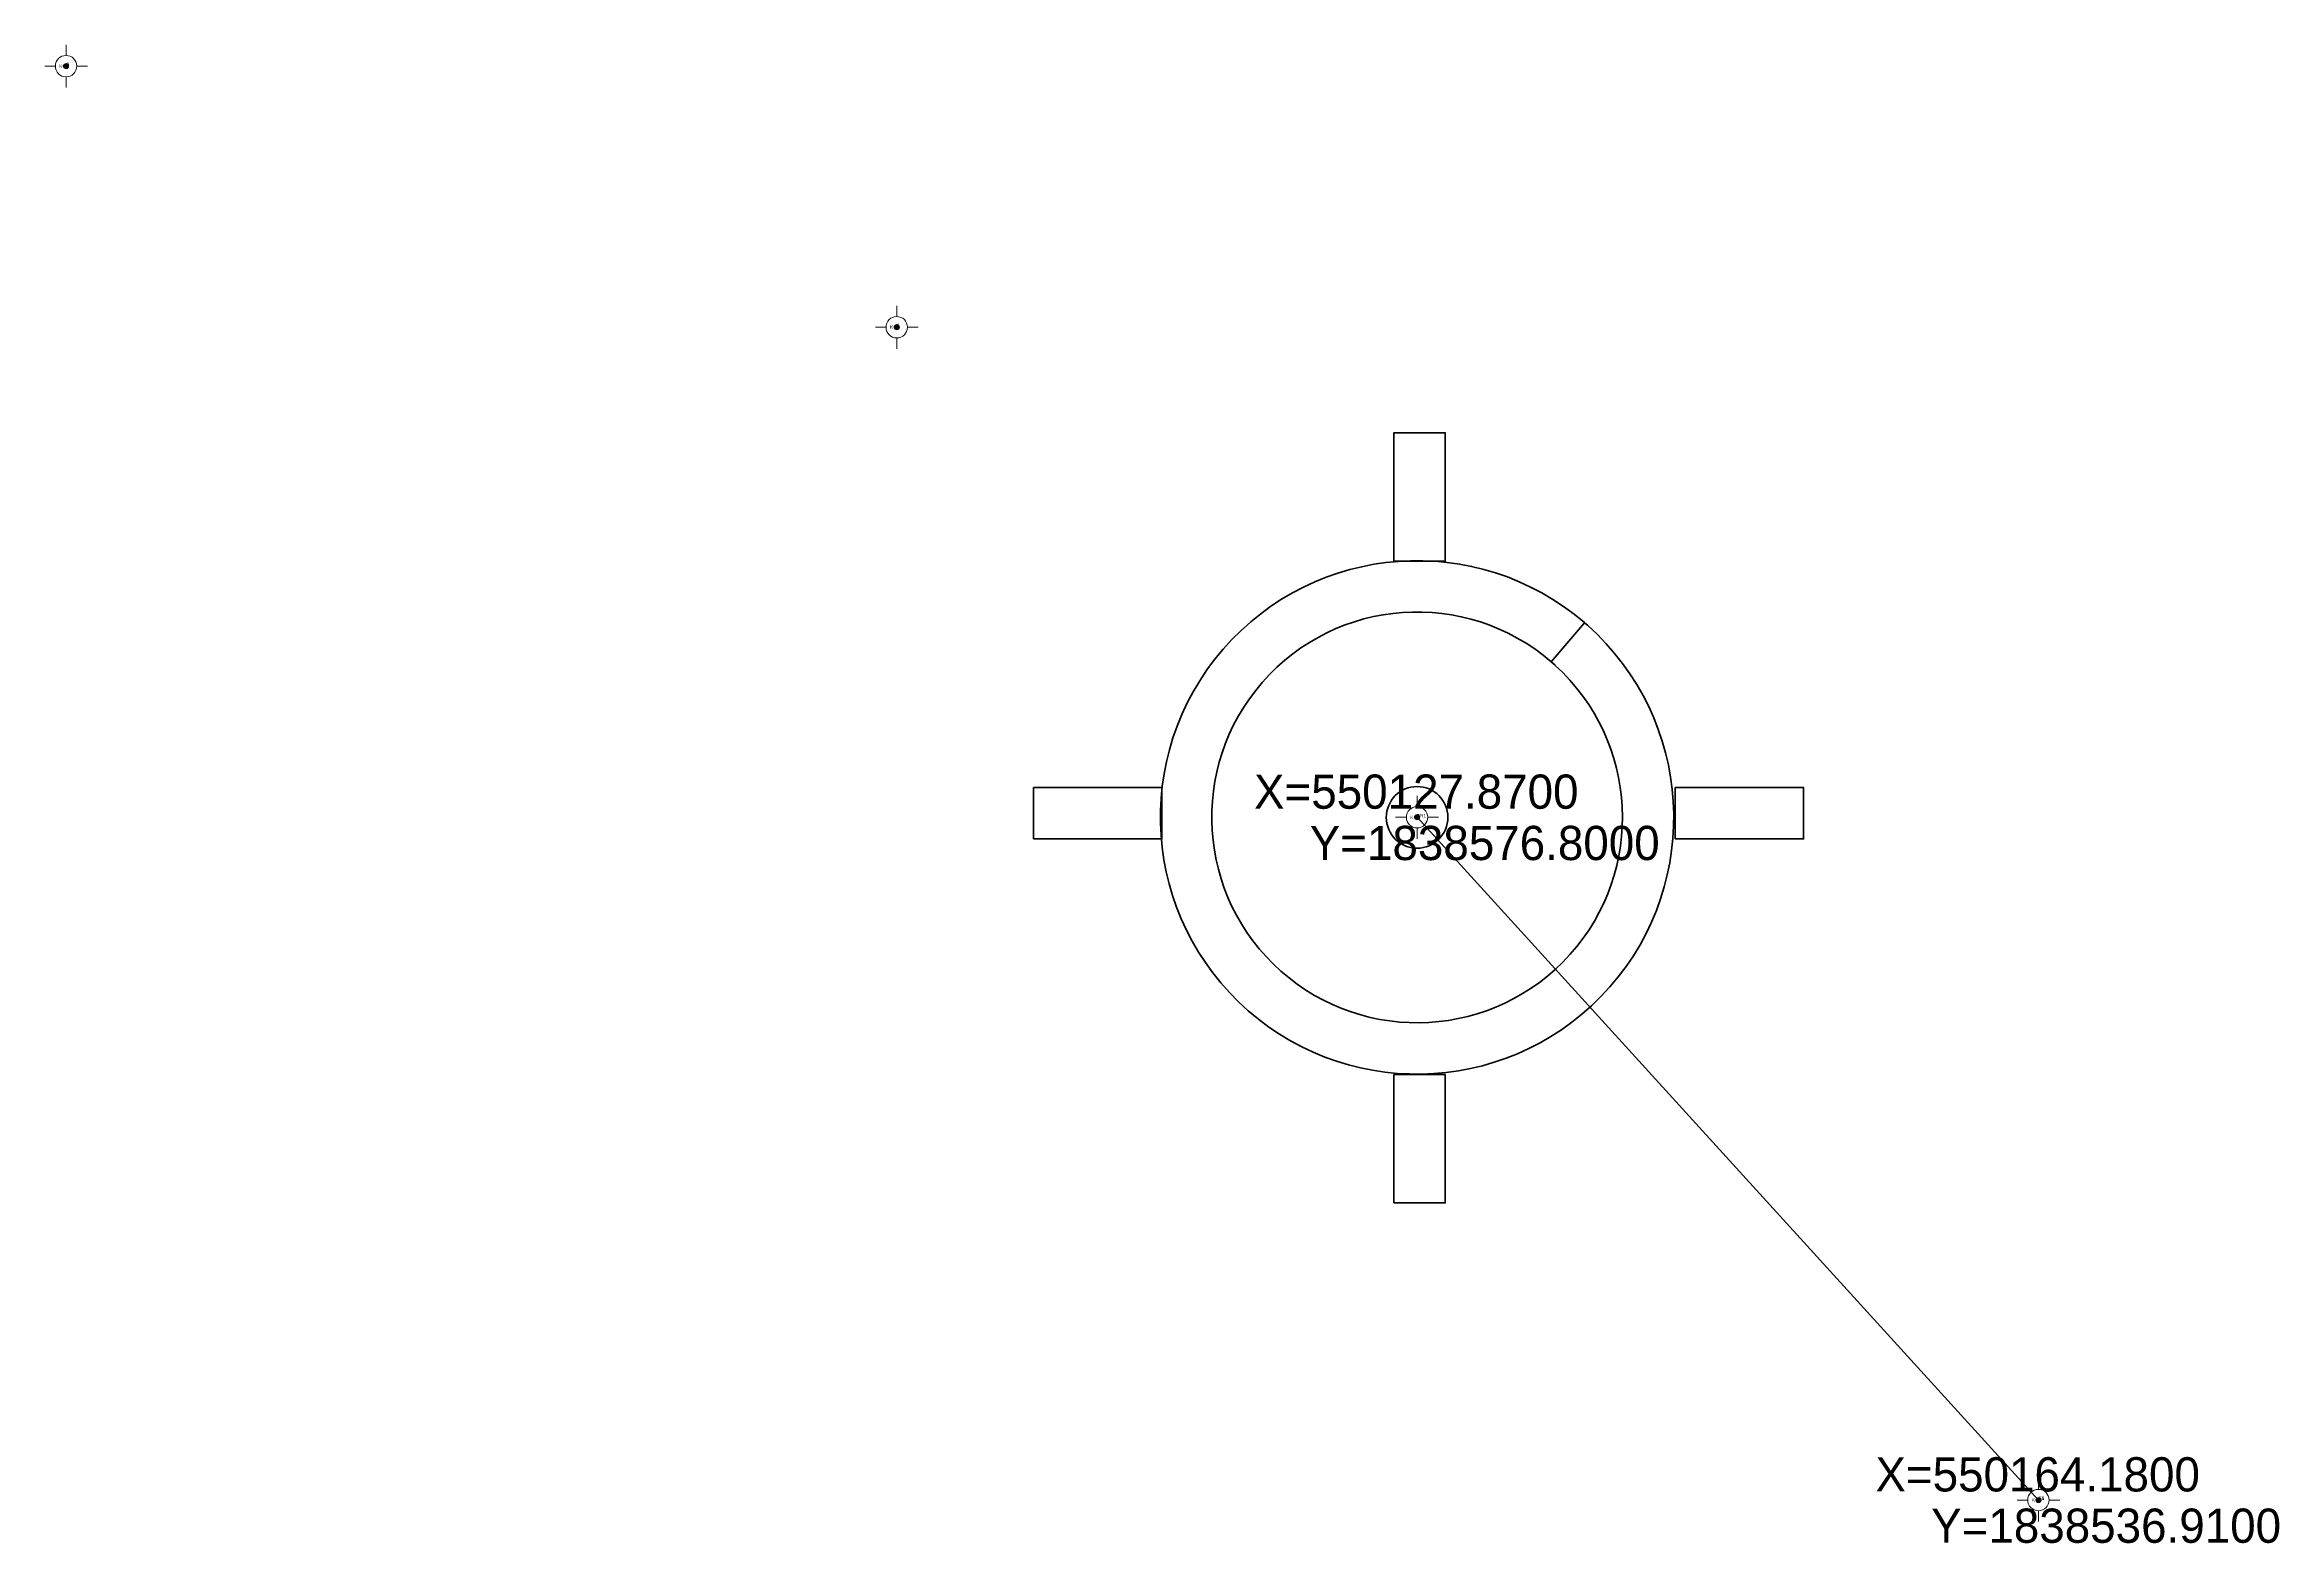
# Model space of a CAD drawing. Header units: metres. Extents: x 543830 to 550178, y 1834749 to 1838805.
# Drawn here: x 550047.7 to 550178.3, y 1838534.4 to 1838621.9 of the extents above; entities that cross this region are included whole.
import ezdxf
from ezdxf.enums import TextEntityAlignment as Align

# ---------------------------------------------------------------- set-up
doc = ezdxf.new("R2010")
doc.units = ezdxf.units.M
doc.header["$LTSCALE"] = 0.08
doc.header["$PDMODE"] = 32
doc.header["$PDSIZE"] = 0.04
doc.layers.add('12', color=7, linetype='Continuous')
doc.layers.add('9', color=7, linetype='Continuous')
doc.layers.add('28', color=7, linetype='Continuous', lineweight=13)
doc.layers.add('7', color=7, linetype='Continuous', lineweight=13)

msp = doc.modelspace()

# ---------------------------------------------------------------- hatches: boundary and pattern name
at = {"layer": '7'}
for points in [[(550048.92847, 1838620.53652, 1), (550048.92847, 1838620.83652, 1)], [(550097.47047, 1838605.28452, 1), (550097.47047, 1838605.58452, 1)], [(550127.87047, 1838576.64952, 1), (550127.87047, 1838576.94952, 1)], [(550164.18147, 1838536.75752, 1), (550164.18147, 1838537.05752, 1)]]:
    msp.add_hatch(color=256, dxfattribs=at).paths.add_polyline_path(points)

# ---------------------------------------------------------------- linework, layer by layer
at = {"layer": '28'}
msp.add_line((550127.87, 1838576.8), (550164.18, 1838536.91), dxfattribs=at)
at = {"layer": '7'}
for p, q in [((550048.93, 1838621.31), (550048.93, 1838621.94)), ((550048.3, 1838620.69), (550047.68, 1838620.69)), ((550050.18, 1838620.69), (550049.55, 1838620.69)), ((550048.93, 1838619.44), (550048.93, 1838620.06)), ((550097.47, 1838606.06), (550097.47, 1838606.68)), ((550096.84, 1838605.43), (550096.22, 1838605.43)), ((550097.47, 1838604.18), (550097.47, 1838604.81)), ((550098.72, 1838605.43), (550098.1, 1838605.43)), ((550127.87, 1838577.42), (550127.87, 1838578.05)), ((550127.24, 1838576.8), (550126.62, 1838576.8)), ((550127.87, 1838575.55), (550127.87, 1838576.17)), ((550129.12, 1838576.8), (550128.5, 1838576.8)), ((550164.18, 1838537.53), (550164.18, 1838538.16)), ((550163.56, 1838536.91), (550162.93, 1838536.91)), ((550165.43, 1838536.91), (550164.81, 1838536.91)), ((550164.18, 1838535.66), (550164.18, 1838536.28))]:
    msp.add_line(p, q, dxfattribs=at)
at = {"layer": '7', "lineweight": 70}
for points in [[(550126.52, 1838591.77), (550129.52, 1838591.77), (550129.52, 1838599.27), (550126.52, 1838599.27)], [(550105.46, 1838575.54), (550112.96, 1838575.54), (550112.96, 1838578.54), (550105.46, 1838578.54)], [(550142.96, 1838575.54), (550150.46, 1838575.54), (550150.46, 1838578.54), (550142.96, 1838578.54)], [(550126.52, 1838554.27), (550129.52, 1838554.27), (550129.52, 1838561.77), (550126.52, 1838561.77)]]:
    msp.add_lwpolyline(points, close=True, dxfattribs=at)
for points in [[(550137.83, 1838588.02), (550137.65, 1838588.17), (550135.7, 1838585.89)], [(550135.94, 1838585.68), (550135.7, 1838585.89), (550137.65, 1838588.17)]]:
    msp.add_lwpolyline(points, dxfattribs=at)
at = {"layer": '7'}
for centre, radius in [((550048.92847, 1838620.68652), 0.625), ((550048.92847, 1838620.68652), 0.15), ((550097.47047, 1838605.43452), 0.625), ((550097.47047, 1838605.43452), 0.15), ((550127.87047, 1838576.79952), 0.625), ((550127.87047, 1838576.79952), 0.15), ((550164.18147, 1838536.90752), 0.625), ((550164.18147, 1838536.90752), 0.15)]:
    msp.add_circle(centre, radius, dxfattribs=at)
at = {"layer": '7', "lineweight": 70}
msp.add_circle((550127.87378, 1838576.79509), 1.8, dxfattribs=at)
for radius, start, end in [(15, 49.34484, 48.4242), (12, 49.22592, 47.74531)]:
    msp.add_arc((550127.87378, 1838576.79509), radius, start, end, dxfattribs=at)
at = {"layer": '7'}
msp.add_point((550164.18, 1838536.91), dxfattribs=at)

# ---------------------------------------------------------------- texts
at = {"layer": '12', "width": 1.1}
msp.add_text('T5', height=0.2, dxfattribs=at).set_placement((550164.18, 1838536.91))
msp.add_text('T5', height=0.2, dxfattribs=at).set_placement((550164.18, 1838536.91))
at = {"layer": '28'}
for s, p in [('X=550127.8700', (550127.825, 1838577.3)), ('Y=1838576.8000', (550131.825, 1838574.3)), ('X=550164.1800', (550164.135, 1838537.41)), ('Y=1838536.9100', (550168.135, 1838534.41))]:
    msp.add_text(s, height=2, dxfattribs=at).set_placement(p, align=Align.CENTER)
at = {"layer": '7'}
for s, width, p in [('2', 1.35, (550048.93, 1838620.69)), ('1', 1.25, (550097.47, 1838605.44)), ('TR1', 1.05, (550127.87, 1838576.8)), ('T1', 1.1, (550164.18, 1838536.91))]:
    msp.add_text(s, height=0.2, dxfattribs=dict(at, width=width)).set_placement(p)
at = {"layer": '9', "width": 1.1}
for p in [(550048.93, 1838620.59), (550097.48, 1838605.34), (550127.88, 1838576.7), (550164.2, 1838536.81)]:
    msp.add_text('KC', height=0.2, dxfattribs=at).set_placement(p, align=Align.RIGHT)

doc.saveas('drawing.dxf')
